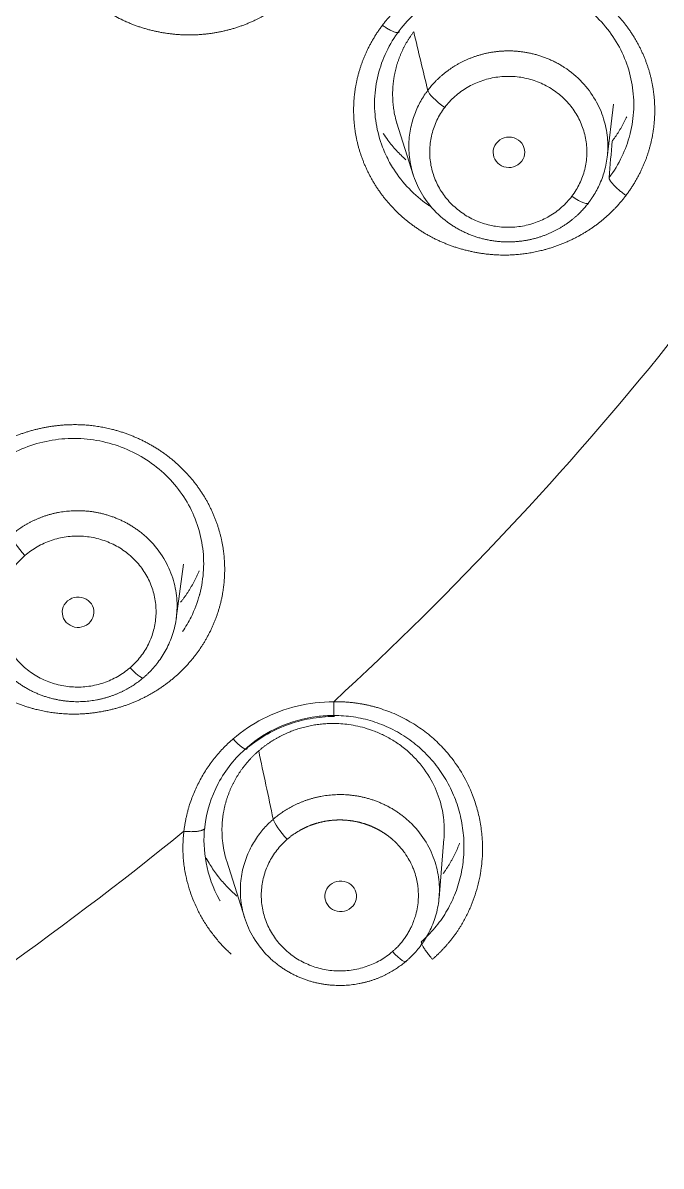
# Model space of a CAD drawing. Extents: x 19821 to 22981, y -91 to 2224.
# Drawn here: x 20773.55 to 20782.66, y 1173.22 to 1189.54 of the extents above; entities that cross this region are included whole.
import ezdxf

# ---------------------------------------------------------------- set-up
doc = ezdxf.new("R2010")
doc.units = 0
doc.header["$LTSCALE"] = 10
doc.header["$MEASUREMENT"] = 0
doc.layers.add('1', color=7, linetype='CONTINUOUS')

msp = doc.modelspace()

# ---------------------------------------------------------------- linework, layer by layer
at = {"layer": '1', "color": 7, "linetype": 'Continuous', "lineweight": 18}
for p, q in [((20781.888, 1187.615), (20781.978, 1188.379)), ((20778.886, 1188.106), (20779.12, 1187.371)), ((20775.739, 1181.035), (20775.842, 1181.81)), ((20779.489, 1177.044), (20779.559, 1177.891)), ((20776.46, 1177.573), (20776.716, 1176.76))]:
    msp.add_line(p, q, dxfattribs=at)
for centre, major_axis, ratio, start_param, end_param in [((20744.931, 1212.247), (-60.5, 0), 0.961262, 2.420581, 4.712389), ((20744.931, 1212.384), (60, 0), 0.961262, 4.72417, 7.853982), ((20744.931, 1212.384), (-59.925, 0), 0.961262, 1.570796, 4.712389), ((20779.57, 1188.413), (0.239, -0.181), 0.222933, 3.406232, 4.879129), ((20781.384, 1187.146), (-0.239, 0.181), 0.222883, 1.738257, 3.28092), ((20773.581, 1182.019), (0.196, -0.227), 0.184352, 3.449187, 4.922084), ((20775.081, 1180.417), (-0.196, 0.227), 0.184302, 1.781213, 3.323875), ((20777.323, 1177.968), (0.196, -0.227), 0.184205, 3.46475, 4.922014), ((20778.824, 1176.366), (-0.196, 0.227), 0.184156, 1.781537, 3.34342)]:
    msp.add_ellipse(centre, major_axis=major_axis, ratio=ratio, start_param=start_param, end_param=end_param, dxfattribs=at)
at = {"layer": '1', "color": 7, "linetype": 'Continuous', "lineweight": 13}
for centre, major_axis, start_param, end_param in [((20744.931, 1212.247), (-59.425, 0), 1.570796, 4.70194), ((20744.931, 1212.247), (-57.948, 0), 1.579187, 4.712389), ((20744.931, 1212.291), (57.403, 0), 4.721079, 7.853982), ((20744.931, 1213.073), (-47.825, 0), 2.333898, 2.48321), ((20744.931, 1213.073), (-47.825, 0), 2.124459, 2.27377)]:
    msp.add_ellipse(centre, major_axis=major_axis, ratio=0.961262, start_param=start_param, end_param=end_param, dxfattribs=at)
for points, degree, knots in [([(20777.659, 1190.216), (20777.408, 1189.884), (20776.867, 1189.566), (20776.47, 1189.423), (20776.053, 1189.359), (20775.63, 1189.375), (20775.424, 1189.422), (20775.008, 1189.517), (20774.311, 1190.005), (20774.088, 1190.358), (20773.978, 1190.532), (20773.833, 1190.913), (20773.769, 1191.313), (20773.778, 1191.518), (20773.788, 1191.72), (20773.935, 1192.311), (20774.186, 1192.642)], 2, [0, 0, 0, 0.125, 0.1875, 0.25, 0.3125, 0.375, 0.375, 0.5, 0.625, 0.625, 0.6875, 0.75, 0.8125, 0.8125, 0.875, 1, 1, 1]), ([(20778.68, 1189.503), (20778.936, 1189.838), (20779.289, 1190.046), (20779.47, 1190.152), (20779.871, 1190.296), (20780.497, 1190.394), (20780.919, 1190.296), (20781.344, 1190.198), (20781.69, 1189.953), (20782.034, 1189.711), (20782.257, 1189.357), (20782.477, 1189.007), (20782.542, 1188.603), (20782.574, 1188.404), (20782.556, 1187.998), (20782.506, 1187.801), (20782.41, 1187.417), (20782.157, 1187.075)], 2, [0, 0, 0, 0.125, 0.125, 0.1875, 0.25, 0.375, 0.375, 0.5, 0.5, 0.625, 0.625, 0.75, 0.75, 0.8125, 0.875, 0.875, 1, 1, 1]), ([(20782.157, 1187.075), (20781.901, 1186.74), (20781.548, 1186.532), (20781.367, 1186.426), (20780.966, 1186.282), (20780.339, 1186.184), (20779.917, 1186.282), (20779.493, 1186.38), (20779.147, 1186.625), (20778.803, 1186.868), (20778.58, 1187.221), (20778.36, 1187.571), (20778.295, 1187.976), (20778.263, 1188.175), (20778.281, 1188.581), (20778.331, 1188.777), (20778.427, 1189.161), (20778.68, 1189.503)], 2, [0, 0, 0, 0.125, 0.125, 0.1875, 0.25, 0.375, 0.375, 0.5, 0.5, 0.625, 0.625, 0.75, 0.75, 0.8125, 0.875, 0.875, 1, 1, 1]), ([(20779.57, 1188.331), (20779.613, 1188.388), (20779.662, 1188.44), (20779.77, 1188.536), (20779.829, 1188.579), (20779.954, 1188.653), (20780.02, 1188.683), (20780.158, 1188.732), (20780.229, 1188.75), (20780.374, 1188.772), (20780.447, 1188.776), (20780.594, 1188.771), (20780.667, 1188.761), (20780.81, 1188.728), (20780.879, 1188.705), (20781.013, 1188.646), (20781.076, 1188.61), (20781.195, 1188.527), (20781.25, 1188.48), (20781.35, 1188.376), (20781.394, 1188.32), (20781.471, 1188.2), (20781.503, 1188.136), (20781.554, 1188.004), (20781.572, 1187.935), (20781.595, 1187.796), (20781.6, 1187.725), (20781.594, 1187.584), (20781.584, 1187.514), (20781.55, 1187.377), (20781.526, 1187.31), (20781.464, 1187.182), (20781.427, 1187.121), (20781.384, 1187.064)], 3, [0, 0, 0, 0, 0.0625, 0.0625, 0.125, 0.125, 0.1875, 0.1875, 0.25, 0.25, 0.3125, 0.3125, 0.375, 0.375, 0.4375, 0.4375, 0.5, 0.5, 0.5625, 0.5625, 0.625, 0.625, 0.6875, 0.6875, 0.75, 0.75, 0.8125, 0.8125, 0.875, 0.875, 0.9375, 0.9375, 1, 1, 1, 1]), ([(20781.384, 1187.064), (20781.341, 1187.007), (20781.292, 1186.954), (20781.184, 1186.858), (20781.125, 1186.815), (20781, 1186.742), (20780.934, 1186.711), (20780.796, 1186.662), (20780.725, 1186.644), (20780.58, 1186.622), (20780.506, 1186.618), (20780.36, 1186.623), (20780.287, 1186.633), (20780.144, 1186.666), (20780.074, 1186.689), (20779.941, 1186.748), (20779.878, 1186.784), (20779.759, 1186.867), (20779.704, 1186.914), (20779.604, 1187.018), (20779.56, 1187.074), (20779.483, 1187.194), (20779.451, 1187.258), (20779.4, 1187.39), (20779.381, 1187.459), (20779.358, 1187.598), (20779.354, 1187.669), (20779.36, 1187.81), (20779.37, 1187.88), (20779.404, 1188.017), (20779.428, 1188.084), (20779.489, 1188.212), (20779.527, 1188.273), (20779.57, 1188.331)], 3, [0, 0, 0, 0, 0.0625, 0.0625, 0.125, 0.125, 0.1875, 0.1875, 0.25, 0.25, 0.3125, 0.3125, 0.375, 0.375, 0.4375, 0.4375, 0.5, 0.5, 0.5625, 0.5625, 0.625, 0.625, 0.6875, 0.6875, 0.75, 0.75, 0.8125, 0.8125, 0.875, 0.875, 0.9375, 0.9375, 1, 1, 1, 1]), ([(20782.212, 1187.941), (20782.184, 1187.834), (20782.146, 1187.73), (20782.047, 1187.524), (20781.986, 1187.423), (20781.915, 1187.329)], 3, [0, 0, 0, 0, 0.485927, 0.485927, 1, 1, 1, 1]), ([(20779.37, 1186.913), (20779.357, 1186.922), (20779.345, 1186.931), (20779.234, 1187.008), (20779.143, 1187.086), (20778.979, 1187.257), (20778.905, 1187.35), (20778.822, 1187.482), (20778.802, 1187.514), (20778.784, 1187.547)], 3, [0, 0, 0, 0, 0.052653, 0.052653, 0.460816, 0.460816, 0.86898, 0.86898, 1, 1, 1, 1]), ([(20772.844, 1183.274), (20773.167, 1183.55), (20773.558, 1183.682), (20773.757, 1183.75), (20774.181, 1183.811), (20774.815, 1183.781), (20775.207, 1183.601), (20775.6, 1183.42), (20775.886, 1183.112), (20776.17, 1182.806), (20776.311, 1182.416), (20776.451, 1182.029), (20776.427, 1181.621), (20776.416, 1181.42), (20776.31, 1181.026), (20776.219, 1180.844), (20776.042, 1180.487), (20775.721, 1180.203)], 2, [0, 0, 0, 0.125, 0.125, 0.1875, 0.25, 0.375, 0.375, 0.5, 0.5, 0.625, 0.625, 0.75, 0.75, 0.8125, 0.875, 0.875, 1, 1, 1]), ([(20775.721, 1180.203), (20775.398, 1179.927), (20775.007, 1179.794), (20774.808, 1179.726), (20774.383, 1179.665), (20773.75, 1179.695), (20773.358, 1179.875), (20772.964, 1180.056), (20772.678, 1180.365), (20772.395, 1180.671), (20772.253, 1181.061), (20772.113, 1181.448), (20772.137, 1181.856), (20772.149, 1182.057), (20772.255, 1182.45), (20772.346, 1182.633), (20772.523, 1182.99), (20772.844, 1183.274)], 2, [0, 0, 0, 0.125, 0.125, 0.1875, 0.25, 0.375, 0.375, 0.5, 0.5, 0.625, 0.625, 0.75, 0.75, 0.8125, 0.875, 0.875, 1, 1, 1]), ([(20773.58, 1181.936), (20773.635, 1181.983), (20773.694, 1182.025), (20773.82, 1182.098), (20773.887, 1182.128), (20774.026, 1182.175), (20774.097, 1182.192), (20774.242, 1182.212), (20774.316, 1182.215), (20774.462, 1182.208), (20774.535, 1182.197), (20774.677, 1182.162), (20774.747, 1182.138), (20774.879, 1182.077), (20774.942, 1182.041), (20775.06, 1181.956), (20775.114, 1181.909), (20775.212, 1181.804), (20775.256, 1181.747), (20775.331, 1181.626), (20775.362, 1181.561), (20775.411, 1181.428), (20775.429, 1181.36), (20775.45, 1181.22), (20775.454, 1181.149), (20775.446, 1181.009), (20775.435, 1180.938), (20775.399, 1180.802), (20775.374, 1180.735), (20775.311, 1180.608), (20775.273, 1180.547), (20775.185, 1180.434), (20775.135, 1180.382), (20775.081, 1180.335)], 3, [0, 0, 0, 0, 0.0625, 0.0625, 0.125, 0.125, 0.1875, 0.1875, 0.25, 0.25, 0.3125, 0.3125, 0.375, 0.375, 0.4375, 0.4375, 0.5, 0.5, 0.5625, 0.5625, 0.625, 0.625, 0.6875, 0.6875, 0.75, 0.75, 0.8125, 0.8125, 0.875, 0.875, 0.9375, 0.9375, 1, 1, 1, 1]), ([(20775.081, 1180.335), (20775.026, 1180.287), (20774.967, 1180.245), (20774.841, 1180.173), (20774.774, 1180.143), (20774.636, 1180.096), (20774.564, 1180.079), (20774.419, 1180.059), (20774.345, 1180.056), (20774.199, 1180.063), (20774.126, 1180.074), (20773.984, 1180.109), (20773.914, 1180.133), (20773.782, 1180.194), (20773.719, 1180.23), (20773.601, 1180.315), (20773.547, 1180.362), (20773.449, 1180.467), (20773.405, 1180.524), (20773.33, 1180.645), (20773.299, 1180.709), (20773.25, 1180.842), (20773.232, 1180.911), (20773.211, 1181.051), (20773.208, 1181.122), (20773.215, 1181.262), (20773.226, 1181.332), (20773.262, 1181.469), (20773.287, 1181.536), (20773.351, 1181.663), (20773.389, 1181.724), (20773.476, 1181.837), (20773.526, 1181.889), (20773.58, 1181.936)], 3, [0, 0, 0, 0, 0.0625, 0.0625, 0.125, 0.125, 0.1875, 0.1875, 0.25, 0.25, 0.3125, 0.3125, 0.375, 0.375, 0.4375, 0.4375, 0.5, 0.5, 0.5625, 0.5625, 0.625, 0.625, 0.6875, 0.6875, 0.75, 0.75, 0.8125, 0.8125, 0.875, 0.875, 0.9375, 0.9375, 1, 1, 1, 1]), ([(20776.071, 1181.372), (20776.041, 1181.264), (20776.001, 1181.159), (20775.916, 1180.986), (20775.875, 1180.916), (20775.829, 1180.849)], 3, [0, 0, 0, 0, 0.582801, 0.582801, 1, 1, 1, 1]), ([(20777.986, 1179.849), (20777.986, 1179.84), (20777.986, 1179.805), (20777.986, 1179.75), (20777.986, 1179.705), (20777.987, 1179.678), (20777.987, 1179.663), (20777.987, 1179.65), (20777.987, 1179.636), (20777.987, 1179.629), (20777.987, 1179.638), (20777.987, 1179.65), (20777.987, 1179.653)], 3, [0, 0, 0, 0, 0.050555, 0.200047, 0.34954, 0.424286, 0.499032, 0.573778, 0.648524, 0.798017, 0.947509, 1, 1, 1, 1]), ([(20776.749, 1179.197), (20776.751, 1179.199), (20776.887, 1179.316), (20777.202, 1179.515), (20777.638, 1179.637), (20777.907, 1179.653), (20777.987, 1179.653)], 3, [0, 0, 0, 0, 0.006506, 0.404656, 0.82411, 1, 1, 1, 1]), ([(20776.55, 1179.318), (20776.562, 1179.304), (20776.575, 1179.291), (20776.602, 1179.265), (20776.615, 1179.252), (20776.641, 1179.229), (20776.654, 1179.218), (20776.678, 1179.199), (20776.689, 1179.192), (20776.709, 1179.179), (20776.718, 1179.175), (20776.732, 1179.171), (20776.738, 1179.17), (20776.746, 1179.173), (20776.749, 1179.176), (20776.751, 1179.184), (20776.751, 1179.19), (20776.749, 1179.197)], 3, [0, 0, 0, 0, 0.125, 0.125, 0.25, 0.25, 0.375, 0.375, 0.5, 0.5, 0.625, 0.625, 0.75, 0.75, 0.875, 0.875, 1, 1, 1, 1]), ([(20777.323, 1177.886), (20777.327, 1177.889), (20777.336, 1177.897), (20777.348, 1177.907), (20777.361, 1177.918), (20777.374, 1177.928), (20777.388, 1177.938), (20777.401, 1177.947), (20777.414, 1177.957), (20777.428, 1177.966), (20777.441, 1177.975), (20777.455, 1177.984), (20777.468, 1177.992), (20777.482, 1178), (20777.496, 1178.008), (20777.51, 1178.016), (20777.523, 1178.024), (20777.537, 1178.031), (20777.551, 1178.038), (20777.565, 1178.045), (20777.579, 1178.052), (20777.593, 1178.059), (20777.607, 1178.065), (20777.621, 1178.071), (20777.635, 1178.077), (20777.649, 1178.082), (20777.664, 1178.088), (20777.678, 1178.093), (20777.692, 1178.098), (20777.706, 1178.103), (20777.72, 1178.107), (20777.734, 1178.112), (20777.748, 1178.116), (20777.762, 1178.12), (20777.776, 1178.124), (20777.79, 1178.127), (20777.804, 1178.131), (20777.818, 1178.134), (20777.832, 1178.137), (20777.846, 1178.14), (20777.86, 1178.142), (20777.874, 1178.145), (20777.887, 1178.147), (20777.901, 1178.149), (20777.915, 1178.151), (20777.928, 1178.153), (20777.942, 1178.155), (20777.955, 1178.156), (20777.969, 1178.157), (20777.982, 1178.158), (20777.995, 1178.159), (20778.009, 1178.16), (20778.022, 1178.161), (20778.035, 1178.161), (20778.048, 1178.162), (20778.061, 1178.162), (20778.074, 1178.162), (20778.087, 1178.162), (20778.099, 1178.162), (20778.112, 1178.161), (20778.125, 1178.161), (20778.137, 1178.16), (20778.15, 1178.159), (20778.162, 1178.158), (20778.174, 1178.157), (20778.186, 1178.156), (20778.198, 1178.155), (20778.21, 1178.154), (20778.222, 1178.152), (20778.234, 1178.151), (20778.246, 1178.149), (20778.257, 1178.147), (20778.269, 1178.145), (20778.28, 1178.143), (20778.291, 1178.141), (20778.303, 1178.139), (20778.314, 1178.137), (20778.325, 1178.134), (20778.336, 1178.132), (20778.347, 1178.129), (20778.357, 1178.127), (20778.368, 1178.124), (20778.378, 1178.121), (20778.389, 1178.118), (20778.399, 1178.115), (20778.409, 1178.112), (20778.419, 1178.109), (20778.429, 1178.106), (20778.439, 1178.103), (20778.449, 1178.099), (20778.459, 1178.096), (20778.468, 1178.092), (20778.478, 1178.089), (20778.487, 1178.085), (20778.496, 1178.082), (20778.506, 1178.078), (20778.515, 1178.075), (20778.524, 1178.071), (20778.533, 1178.067), (20778.541, 1178.063), (20778.55, 1178.059), (20778.558, 1178.055), (20778.567, 1178.051), (20778.575, 1178.047), (20778.583, 1178.043), (20778.592, 1178.039), (20778.6, 1178.035), (20778.608, 1178.031), (20778.615, 1178.027), (20778.623, 1178.023), (20778.631, 1178.019), (20778.638, 1178.015), (20778.646, 1178.01), (20778.653, 1178.006), (20778.66, 1178.002), (20778.667, 1177.998), (20778.674, 1177.993), (20778.681, 1177.989), (20778.688, 1177.985), (20778.695, 1177.981), (20778.702, 1177.976), (20778.708, 1177.972), (20778.715, 1177.968), (20778.721, 1177.963), (20778.727, 1177.959), (20778.733, 1177.955), (20778.74, 1177.95), (20778.746, 1177.946), (20778.751, 1177.942), (20778.757, 1177.938), (20778.763, 1177.933), (20778.769, 1177.929), (20778.774, 1177.925), (20778.78, 1177.921), (20778.785, 1177.916), (20778.79, 1177.912), (20778.795, 1177.908), (20778.801, 1177.904), (20778.806, 1177.9), (20778.811, 1177.895), (20778.815, 1177.891), (20778.82, 1177.887), (20778.825, 1177.883), (20778.83, 1177.879), (20778.834, 1177.875), (20778.839, 1177.871), (20778.843, 1177.867), (20778.847, 1177.863), (20778.852, 1177.859), (20778.856, 1177.855), (20778.86, 1177.851), (20778.864, 1177.848), (20778.868, 1177.844), (20778.872, 1177.84), (20778.875, 1177.836), (20778.879, 1177.833), (20778.883, 1177.829), (20778.886, 1177.825), (20778.89, 1177.822), (20778.893, 1177.818), (20778.897, 1177.815), (20778.9, 1177.811), (20778.937, 1177.772), (20778.996, 1177.7), (20779.061, 1177.597), (20779.101, 1177.515), (20779.135, 1177.434), (20779.162, 1177.348), (20779.182, 1177.253), (20779.192, 1177.17), (20779.195, 1177.098), (20779.193, 1176.978), (20779.168, 1176.828), (20779.116, 1176.684), (20779.074, 1176.596), (20779.043, 1176.54), (20779.007, 1176.485), (20778.967, 1176.431), (20778.923, 1176.378), (20778.885, 1176.339), (20778.856, 1176.312), (20778.84, 1176.297), (20778.829, 1176.287), (20778.824, 1176.283)], 3, [0, 0, 0, 0, 0.004832, 0.009642, 0.014431, 0.019198, 0.023943, 0.028666, 0.033368, 0.038049, 0.042707, 0.047344, 0.05196, 0.056553, 0.061125, 0.065675, 0.070204, 0.074711, 0.079197, 0.08366, 0.088102, 0.092523, 0.096921, 0.101298, 0.105654, 0.109987, 0.1143, 0.11859, 0.122859, 0.127106, 0.131331, 0.135535, 0.139717, 0.143878, 0.148016, 0.152133, 0.156229, 0.160303, 0.164355, 0.168385, 0.172394, 0.176381, 0.180347, 0.184291, 0.188213, 0.192113, 0.195992, 0.199849, 0.203685, 0.207499, 0.211291, 0.215062, 0.21881, 0.222538, 0.226243, 0.229927, 0.233589, 0.23723, 0.240849, 0.244446, 0.248022, 0.251576, 0.255108, 0.258619, 0.262108, 0.265575, 0.269021, 0.272445, 0.275847, 0.279227, 0.282586, 0.285924, 0.289239, 0.292533, 0.295806, 0.299057, 0.302286, 0.305493, 0.308679, 0.311843, 0.314985, 0.318106, 0.321205, 0.324282, 0.327338, 0.330372, 0.333384, 0.336375, 0.339344, 0.342292, 0.345217, 0.348122, 0.351004, 0.353865, 0.356704, 0.359521, 0.362317, 0.365091, 0.367844, 0.370575, 0.373284, 0.375971, 0.378637, 0.381281, 0.383904, 0.386504, 0.389084, 0.391641, 0.394177, 0.396691, 0.399184, 0.401655, 0.404104, 0.406531, 0.408937, 0.411322, 0.413684, 0.416025, 0.418344, 0.420642, 0.422918, 0.425172, 0.427405, 0.429616, 0.431805, 0.433973, 0.436118, 0.438243, 0.440345, 0.442426, 0.444486, 0.446523, 0.448539, 0.450534, 0.452506, 0.454457, 0.456387, 0.458294, 0.460181, 0.462045, 0.463888, 0.465709, 0.467508, 0.469286, 0.471042, 0.472776, 0.474489, 0.47618, 0.47785, 0.479497, 0.481124, 0.482728, 0.484311, 0.485872, 0.487411, 0.488929, 0.490425, 0.4919, 0.493353, 0.494784, 0.496194, 0.497581, 0.498948, 0.543054, 0.578533, 0.605381, 0.623592, 0.655956, 0.684566, 0.709417, 0.730505, 0.747828, 0.815777, 0.864408, 0.88261, 0.901287, 0.920436, 0.940057, 0.960147, 0.980706, 0.987795, 0.994227, 1, 1, 1, 1]), ([(20776.521, 1176.248), (20776.506, 1176.263), (20776.452, 1176.313), (20776.364, 1176.403), (20776.265, 1176.523), (20776.174, 1176.649), (20776.093, 1176.783), (20776.022, 1176.923), (20775.961, 1177.068), (20775.911, 1177.216), (20775.882, 1177.332), (20775.867, 1177.412), (20775.859, 1177.456), (20775.852, 1177.501), (20775.847, 1177.546), (20775.842, 1177.591), (20775.839, 1177.636), (20775.836, 1177.681), (20775.835, 1177.727), (20775.835, 1177.772), (20775.835, 1177.817), (20775.837, 1177.863), (20775.84, 1177.909), (20775.844, 1177.954), (20775.848, 1177.985), (20775.849, 1178)], 3, [0, 0, 0, 0, 0.031944, 0.111208, 0.189861, 0.268365, 0.347174, 0.428647, 0.509188, 0.589257, 0.669317, 0.692825, 0.716301, 0.739756, 0.763203, 0.786654, 0.810124, 0.833623, 0.857165, 0.880762, 0.904426, 0.92817, 0.952006, 0.975945, 1, 1, 1, 1]), ([(20778.824, 1176.283), (20778.77, 1176.236), (20778.71, 1176.194), (20778.584, 1176.122), (20778.517, 1176.092), (20778.379, 1176.045), (20778.307, 1176.028), (20778.162, 1176.008), (20778.088, 1176.005), (20777.942, 1176.012), (20777.869, 1176.023), (20777.727, 1176.058), (20777.658, 1176.082), (20777.525, 1176.143), (20777.462, 1176.179), (20777.344, 1176.264), (20777.29, 1176.311), (20777.192, 1176.416), (20777.148, 1176.473), (20777.073, 1176.594), (20777.042, 1176.659), (20776.993, 1176.792), (20776.975, 1176.86), (20776.954, 1177), (20776.95, 1177.071), (20776.958, 1177.212), (20776.969, 1177.282), (20777.005, 1177.418), (20777.03, 1177.485), (20777.093, 1177.612), (20777.131, 1177.673), (20777.219, 1177.786), (20777.268, 1177.839), (20777.323, 1177.886)], 3, [0, 0, 0, 0, 0.0625, 0.0625, 0.125, 0.125, 0.1875, 0.1875, 0.25, 0.25, 0.3125, 0.3125, 0.375, 0.375, 0.4375, 0.4375, 0.5, 0.5, 0.5625, 0.5625, 0.625, 0.625, 0.6875, 0.6875, 0.75, 0.75, 0.8125, 0.8125, 0.875, 0.875, 0.9375, 0.9375, 1, 1, 1, 1]), ([(20779.838, 1177.628), (20779.831, 1177.536), (20779.816, 1177.444), (20779.774, 1177.265), (20779.746, 1177.176), (20779.676, 1177.005), (20779.635, 1176.923), (20779.541, 1176.765), (20779.487, 1176.69), (20779.369, 1176.55), (20779.305, 1176.484), (20779.236, 1176.424)], 3, [0, 0, 0, 0, 0.19956, 0.19956, 0.39967, 0.39967, 0.59978, 0.59978, 0.79989, 0.79989, 1, 1, 1, 1]), ([(20780.087, 1177.444), (20780.085, 1177.431), (20780.075, 1177.365), (20780.05, 1177.246), (20780.005, 1177.091), (20779.95, 1176.941), (20779.883, 1176.795), (20779.824, 1176.689), (20779.78, 1176.618), (20779.755, 1176.58), (20779.73, 1176.543), (20779.703, 1176.506), (20779.676, 1176.47), (20779.648, 1176.435), (20779.619, 1176.4), (20779.59, 1176.366), (20779.559, 1176.332), (20779.528, 1176.299), (20779.496, 1176.267), (20779.463, 1176.235), (20779.429, 1176.204), (20779.406, 1176.183), (20779.394, 1176.173)], 3, [0, 0, 0, 0, 0.026514, 0.136004, 0.245069, 0.353294, 0.461223, 0.569403, 0.600049, 0.630657, 0.661243, 0.691819, 0.722398, 0.752995, 0.783623, 0.814295, 0.845025, 0.875826, 0.906711, 0.937693, 0.968785, 1, 1, 1, 1]), ([(20779.394, 1176.173), (20779.391, 1176.178), (20779.37, 1176.202), (20779.343, 1176.235), (20779.317, 1176.27), (20779.301, 1176.293), (20779.285, 1176.316), (20779.266, 1176.347), (20779.246, 1176.383), (20779.237, 1176.41), (20779.236, 1176.422), (20779.236, 1176.424)], 3, [0, 0, 0, 0, 0.039631, 0.219096, 0.308828, 0.398561, 0.488293, 0.578026, 0.75749, 0.936955, 1, 1, 1, 1])]:
    msp.add_open_spline(points, degree=degree, knots=knots, dxfattribs=at)
at = {"layer": '1', "color": 7, "linetype": 'Continuous', "lineweight": 18}
for points, knots in [([(20778.921, 1189.425), (20778.993, 1189.52), (20779.073, 1189.607), (20779.251, 1189.765), (20779.348, 1189.835), (20779.555, 1189.956), (20779.664, 1190.007), (20779.891, 1190.088), (20780.009, 1190.117), (20780.248, 1190.153), (20780.369, 1190.16), (20780.611, 1190.15), (20780.732, 1190.134), (20780.967, 1190.079), (20781.082, 1190.04), (20781.302, 1189.942), (20781.407, 1189.883), (20781.603, 1189.746), (20781.693, 1189.668), (20781.858, 1189.497), (20781.931, 1189.404), (20782.058, 1189.205), (20782.111, 1189.1), (20782.195, 1188.881), (20782.225, 1188.768), (20782.263, 1188.538), (20782.271, 1188.421), (20782.261, 1188.188), (20782.245, 1188.072), (20782.215, 1187.953), (20782.213, 1187.947), (20782.212, 1187.941)], [0, 0, 0, 0, 0.07115, 0.07115, 0.142301, 0.142301, 0.213451, 0.213451, 0.284601, 0.284601, 0.355752, 0.355752, 0.426902, 0.426902, 0.498052, 0.498052, 0.569203, 0.569203, 0.640353, 0.640353, 0.711503, 0.711503, 0.782654, 0.782654, 0.853804, 0.853804, 0.924954, 0.924954, 0.996105, 0.996105, 1, 1, 1, 1]), ([(20778.784, 1187.547), (20778.746, 1187.617), (20778.712, 1187.689), (20778.641, 1187.873), (20778.611, 1187.986), (20778.573, 1188.216), (20778.565, 1188.333), (20778.575, 1188.566), (20778.591, 1188.682), (20778.648, 1188.908), (20778.687, 1189.019), (20778.789, 1189.23), (20778.85, 1189.331), (20778.921, 1189.425)], [0, 0, 0, 0, 0.119563, 0.119563, 0.295651, 0.295651, 0.471738, 0.471738, 0.647825, 0.647825, 0.823913, 0.823913, 1, 1, 1, 1]), ([(20778.896, 1188.076), (20778.874, 1188.144), (20778.856, 1188.219), (20778.843, 1188.303), (20778.84, 1188.324), (20778.837, 1188.345), (20778.835, 1188.366), (20778.833, 1188.387), (20778.831, 1188.408), (20778.83, 1188.429), (20778.828, 1188.45), (20778.828, 1188.471), (20778.827, 1188.492), (20778.827, 1188.513), (20778.827, 1188.534), (20778.827, 1188.555), (20778.828, 1188.576), (20778.829, 1188.597), (20778.83, 1188.617), (20778.832, 1188.638), (20778.833, 1188.659), (20778.836, 1188.68), (20778.838, 1188.7), (20778.841, 1188.721), (20778.844, 1188.741), (20778.847, 1188.762), (20778.851, 1188.782), (20778.854, 1188.802), (20778.859, 1188.823), (20778.863, 1188.843), (20778.868, 1188.863), (20778.873, 1188.883), (20778.878, 1188.903), (20778.883, 1188.923), (20778.889, 1188.942), (20778.895, 1188.962), (20778.902, 1188.981), (20778.908, 1189.001), (20778.915, 1189.02), (20778.922, 1189.039), (20778.93, 1189.058), (20778.937, 1189.077), (20778.945, 1189.096), (20778.953, 1189.115), (20778.962, 1189.133), (20778.97, 1189.152), (20778.979, 1189.17), (20778.988, 1189.188), (20778.998, 1189.206), (20779.007, 1189.224), (20779.017, 1189.242), (20779.027, 1189.26), (20779.038, 1189.277), (20779.048, 1189.294), (20779.059, 1189.311), (20779.07, 1189.328), (20779.081, 1189.345), (20779.092, 1189.362), (20779.104, 1189.378), (20779.116, 1189.395), (20779.124, 1189.406), (20779.128, 1189.411)], [0, 0, 0, 0, 0.150617, 0.165737, 0.18084, 0.195927, 0.210997, 0.226051, 0.241087, 0.256108, 0.271111, 0.286098, 0.301069, 0.316022, 0.330959, 0.34588, 0.360784, 0.375671, 0.390541, 0.405395, 0.420232, 0.435052, 0.449856, 0.464643, 0.479413, 0.494167, 0.508903, 0.523624, 0.538327, 0.553014, 0.567684, 0.582337, 0.596974, 0.611594, 0.626197, 0.640783, 0.655353, 0.669906, 0.684442, 0.698962, 0.713465, 0.727951, 0.74242, 0.756873, 0.771308, 0.785727, 0.80013, 0.814515, 0.828884, 0.843236, 0.857571, 0.871889, 0.886191, 0.900476, 0.914744, 0.928995, 0.94323, 0.957448, 0.971649, 0.985833, 1, 1, 1, 1]), ([(20781.626, 1186.975), (20781.63, 1186.979), (20781.637, 1186.988), (20781.647, 1187.002), (20781.657, 1187.016), (20781.666, 1187.03), (20781.71, 1187.095), (20781.78, 1187.221), (20781.856, 1187.425), (20781.899, 1187.656), (20781.899, 1187.91), (20781.845, 1188.178), (20781.726, 1188.447), (20781.538, 1188.701), (20781.355, 1188.854), (20781.226, 1188.934), (20781.176, 1188.963), (20781.124, 1188.989), (20781.072, 1189.013), (20781.019, 1189.035), (20780.966, 1189.055), (20780.913, 1189.073), (20780.86, 1189.088), (20780.806, 1189.101), (20780.753, 1189.112), (20780.699, 1189.121), (20780.646, 1189.128), (20780.593, 1189.133), (20780.541, 1189.137), (20780.489, 1189.138), (20780.437, 1189.137), (20780.386, 1189.135), (20780.336, 1189.131), (20780.286, 1189.125), (20780.237, 1189.118), (20780.189, 1189.109), (20780.142, 1189.099), (20780.096, 1189.087), (20780.051, 1189.074), (20780.006, 1189.06), (20779.963, 1189.044), (20779.921, 1189.028), (20779.879, 1189.01), (20779.839, 1188.991), (20779.8, 1188.972), (20779.762, 1188.951), (20779.725, 1188.93), (20779.69, 1188.908), (20779.655, 1188.885), (20779.622, 1188.861), (20779.59, 1188.837), (20779.558, 1188.812), (20779.528, 1188.787), (20779.5, 1188.762), (20779.472, 1188.736), (20779.445, 1188.709), (20779.42, 1188.683), (20779.395, 1188.656), (20779.372, 1188.629), (20779.35, 1188.601), (20779.335, 1188.583), (20779.328, 1188.574)], [0, 0, 0, 0, 0.003927, 0.007866, 0.011819, 0.015784, 0.019761, 0.065642, 0.11591, 0.170563, 0.229597, 0.293009, 0.360795, 0.432949, 0.509466, 0.522824, 0.536063, 0.549181, 0.56218, 0.575059, 0.587818, 0.600458, 0.612977, 0.625377, 0.637656, 0.649816, 0.661857, 0.673777, 0.685578, 0.697259, 0.70882, 0.720261, 0.731582, 0.742784, 0.753866, 0.764829, 0.775671, 0.786394, 0.796998, 0.807481, 0.817845, 0.828089, 0.838214, 0.848218, 0.858104, 0.867869, 0.877515, 0.887041, 0.896448, 0.905735, 0.914902, 0.92395, 0.932879, 0.941687, 0.950376, 0.958946, 0.967396, 0.975726, 0.983937, 0.992028, 1, 1, 1, 1]), ([(20779.328, 1188.574), (20779.325, 1188.569), (20779.318, 1188.56), (20779.308, 1188.546), (20779.298, 1188.532), (20779.288, 1188.518), (20779.246, 1188.455), (20779.176, 1188.33), (20779.101, 1188.13), (20779.056, 1187.9), (20779.055, 1187.647), (20779.107, 1187.378), (20779.225, 1187.107), (20779.414, 1186.85), (20779.599, 1186.695), (20779.729, 1186.614), (20779.78, 1186.585), (20779.831, 1186.559), (20779.883, 1186.535), (20779.936, 1186.513), (20779.989, 1186.493), (20780.043, 1186.475), (20780.096, 1186.46), (20780.15, 1186.447), (20780.204, 1186.436), (20780.257, 1186.427), (20780.31, 1186.42), (20780.363, 1186.415), (20780.416, 1186.412), (20780.468, 1186.411), (20780.519, 1186.411), (20780.57, 1186.414), (20780.621, 1186.418), (20780.67, 1186.424), (20780.719, 1186.431), (20780.767, 1186.44), (20780.814, 1186.45), (20780.861, 1186.462), (20780.906, 1186.475), (20780.95, 1186.489), (20780.994, 1186.505), (20781.036, 1186.521), (20781.077, 1186.539), (20781.117, 1186.558), (20781.156, 1186.578), (20781.194, 1186.598), (20781.231, 1186.619), (20781.266, 1186.642), (20781.301, 1186.664), (20781.334, 1186.688), (20781.366, 1186.712), (20781.397, 1186.737), (20781.427, 1186.762), (20781.456, 1186.787), (20781.484, 1186.813), (20781.51, 1186.84), (20781.535, 1186.866), (20781.56, 1186.893), (20781.583, 1186.92), (20781.605, 1186.947), (20781.619, 1186.965), (20781.626, 1186.975)], [0, 0, 0, 0, 0.004015, 0.007996, 0.011942, 0.015855, 0.019734, 0.064711, 0.114332, 0.168596, 0.227502, 0.291048, 0.359233, 0.432055, 0.509512, 0.522903, 0.536174, 0.549323, 0.562352, 0.575259, 0.588045, 0.600709, 0.613253, 0.625675, 0.637976, 0.650155, 0.662214, 0.674151, 0.685967, 0.697661, 0.709235, 0.720687, 0.732017, 0.743227, 0.754315, 0.765281, 0.776127, 0.786851, 0.797453, 0.807934, 0.818294, 0.828533, 0.83865, 0.848646, 0.85852, 0.868273, 0.877905, 0.887415, 0.896804, 0.906071, 0.915217, 0.924242, 0.933145, 0.941927, 0.950587, 0.959126, 0.967544, 0.97584, 0.984015, 0.992068, 1, 1, 1, 1]), ([(20781.96, 1187.851), (20781.968, 1187.862), (20781.984, 1187.884), (20782.008, 1187.918), (20782.032, 1187.952), (20782.054, 1187.987), (20782.076, 1188.023), (20782.097, 1188.059), (20782.117, 1188.096), (20782.136, 1188.133), (20782.153, 1188.167), (20782.163, 1188.188), (20782.167, 1188.197)], [0, 0, 0, 0, 0.102264, 0.204775, 0.307533, 0.410537, 0.513789, 0.617289, 0.721036, 0.825031, 0.929275, 1, 1, 1, 1]), ([(20778.693, 1187.957), (20778.714, 1187.925), (20778.773, 1187.841), (20778.878, 1187.714), (20778.968, 1187.625), (20779.014, 1187.584)], [0, 0, 0, 0, 0.233227, 0.623501, 1, 1, 1, 1]), ([(20773.044, 1183.151), (20773.134, 1183.229), (20773.232, 1183.298), (20773.44, 1183.417), (20773.55, 1183.466), (20773.778, 1183.544), (20773.896, 1183.572), (20774.136, 1183.605), (20774.258, 1183.61), (20774.499, 1183.597), (20774.62, 1183.58), (20774.854, 1183.522), (20774.969, 1183.482), (20775.187, 1183.381), (20775.291, 1183.321), (20775.485, 1183.181), (20775.575, 1183.102), (20775.737, 1182.929), (20775.809, 1182.834), (20775.933, 1182.634), (20775.984, 1182.528), (20776.065, 1182.308), (20776.094, 1182.195), (20776.129, 1181.964), (20776.135, 1181.847), (20776.122, 1181.615), (20776.104, 1181.499), (20776.073, 1181.381), (20776.072, 1181.377), (20776.071, 1181.372)], [0, 0, 0, 0, 0.076681, 0.076681, 0.153362, 0.153362, 0.230044, 0.230044, 0.306725, 0.306725, 0.383406, 0.383406, 0.460087, 0.460087, 0.536769, 0.536769, 0.61345, 0.61345, 0.690131, 0.690131, 0.766812, 0.766812, 0.843494, 0.843494, 0.920175, 0.920175, 0.996856, 0.996856, 1, 1, 1, 1]), ([(20775.281, 1180.201), (20775.286, 1180.205), (20775.294, 1180.212), (20775.307, 1180.224), (20775.32, 1180.235), (20775.333, 1180.247), (20775.389, 1180.302), (20775.485, 1180.411), (20775.603, 1180.595), (20775.696, 1180.813), (20775.751, 1181.061), (20775.756, 1181.334), (20775.698, 1181.621), (20775.569, 1181.907), (20775.423, 1182.093), (20775.315, 1182.197), (20775.271, 1182.235), (20775.227, 1182.272), (20775.181, 1182.306), (20775.134, 1182.338), (20775.087, 1182.368), (20775.038, 1182.396), (20774.989, 1182.421), (20774.94, 1182.445), (20774.89, 1182.466), (20774.84, 1182.486), (20774.789, 1182.503), (20774.739, 1182.519), (20774.688, 1182.532), (20774.637, 1182.544), (20774.587, 1182.554), (20774.537, 1182.562), (20774.486, 1182.568), (20774.437, 1182.572), (20774.387, 1182.575), (20774.339, 1182.576), (20774.29, 1182.575), (20774.242, 1182.573), (20774.195, 1182.569), (20774.149, 1182.564), (20774.103, 1182.558), (20774.058, 1182.55), (20774.014, 1182.541), (20773.971, 1182.531), (20773.928, 1182.519), (20773.887, 1182.507), (20773.846, 1182.493), (20773.806, 1182.479), (20773.768, 1182.463), (20773.73, 1182.447), (20773.693, 1182.43), (20773.657, 1182.412), (20773.623, 1182.393), (20773.589, 1182.374), (20773.556, 1182.354), (20773.524, 1182.333), (20773.494, 1182.312), (20773.464, 1182.291), (20773.435, 1182.269), (20773.407, 1182.247), (20773.39, 1182.232), (20773.381, 1182.224)], [0, 0, 0, 0, 0.003927, 0.007866, 0.011819, 0.015784, 0.019761, 0.065641, 0.115908, 0.170561, 0.229595, 0.293007, 0.360793, 0.432948, 0.509466, 0.522824, 0.536063, 0.549181, 0.56218, 0.575058, 0.587817, 0.600456, 0.612976, 0.625375, 0.637655, 0.649815, 0.661855, 0.673775, 0.685576, 0.697257, 0.708818, 0.720259, 0.73158, 0.742782, 0.753864, 0.764827, 0.775669, 0.786392, 0.796995, 0.807479, 0.817843, 0.828087, 0.838211, 0.848216, 0.858102, 0.867867, 0.877513, 0.887039, 0.896446, 0.905733, 0.914901, 0.923949, 0.932877, 0.941686, 0.950375, 0.958945, 0.967395, 0.975726, 0.983937, 0.992028, 1, 1, 1, 1]), ([(20773.381, 1182.224), (20773.376, 1182.22), (20773.368, 1182.213), (20773.355, 1182.201), (20773.342, 1182.189), (20773.329, 1182.178), (20773.274, 1182.124), (20773.179, 1182.017), (20773.062, 1181.835), (20772.969, 1181.62), (20772.912, 1181.372), (20772.906, 1181.099), (20772.962, 1180.81), (20773.091, 1180.521), (20773.238, 1180.332), (20773.348, 1180.228), (20773.391, 1180.189), (20773.436, 1180.153), (20773.482, 1180.119), (20773.529, 1180.087), (20773.576, 1180.057), (20773.625, 1180.029), (20773.674, 1180.003), (20773.723, 1179.98), (20773.773, 1179.958), (20773.824, 1179.939), (20773.874, 1179.921), (20773.925, 1179.906), (20773.976, 1179.892), (20774.027, 1179.881), (20774.077, 1179.871), (20774.128, 1179.863), (20774.178, 1179.857), (20774.227, 1179.853), (20774.277, 1179.85), (20774.326, 1179.849), (20774.374, 1179.85), (20774.422, 1179.852), (20774.469, 1179.856), (20774.515, 1179.861), (20774.561, 1179.868), (20774.606, 1179.875), (20774.65, 1179.885), (20774.693, 1179.895), (20774.736, 1179.906), (20774.777, 1179.919), (20774.818, 1179.932), (20774.857, 1179.947), (20774.896, 1179.963), (20774.934, 1179.979), (20774.97, 1179.996), (20775.006, 1180.014), (20775.041, 1180.033), (20775.074, 1180.052), (20775.107, 1180.072), (20775.138, 1180.092), (20775.169, 1180.113), (20775.199, 1180.134), (20775.227, 1180.156), (20775.255, 1180.178), (20775.273, 1180.193), (20775.281, 1180.201)], [0, 0, 0, 0, 0.004015, 0.007996, 0.011942, 0.015855, 0.019734, 0.064711, 0.114332, 0.168596, 0.227502, 0.291048, 0.359234, 0.432056, 0.509512, 0.522903, 0.536174, 0.549323, 0.562352, 0.575259, 0.588045, 0.600709, 0.613253, 0.625675, 0.637976, 0.650156, 0.662214, 0.674151, 0.685967, 0.697662, 0.709235, 0.720687, 0.732018, 0.743227, 0.754315, 0.765282, 0.776127, 0.786851, 0.797454, 0.807935, 0.818295, 0.828533, 0.83865, 0.848646, 0.85852, 0.868273, 0.877905, 0.887415, 0.896804, 0.906071, 0.915217, 0.924242, 0.933145, 0.941927, 0.950587, 0.959126, 0.967544, 0.97584, 0.984015, 0.992068, 1, 1, 1, 1]), ([(20775.802, 1181.27), (20775.807, 1181.276), (20775.821, 1181.294), (20775.843, 1181.323), (20775.868, 1181.357), (20775.892, 1181.392), (20775.916, 1181.428), (20775.938, 1181.464), (20775.96, 1181.501), (20775.981, 1181.538), (20776.001, 1181.576), (20776.021, 1181.614), (20776.039, 1181.653), (20776.054, 1181.687), (20776.063, 1181.707), (20776.066, 1181.715)], [0, 0, 0, 0, 0.048288, 0.129564, 0.211033, 0.292695, 0.374551, 0.456602, 0.538846, 0.621284, 0.703917, 0.786745, 0.869767, 0.952985, 1, 1, 1, 1]), ([(20776.55, 1179.318), (20776.681, 1179.432), (20776.965, 1179.623), (20777.461, 1179.807), (20777.807, 1179.849), (20777.986, 1179.849)], [0, 0, 0, 0, 0.333339, 0.666678, 1, 1, 1, 1]), ([(20777.986, 1179.849), (20777.994, 1179.85), (20778.011, 1179.85), (20778.036, 1179.849), (20778.06, 1179.849), (20778.085, 1179.848), (20778.109, 1179.847), (20778.134, 1179.846), (20778.158, 1179.845), (20778.182, 1179.843), (20778.207, 1179.841), (20778.231, 1179.839), (20778.255, 1179.836), (20778.279, 1179.833), (20778.303, 1179.83), (20778.327, 1179.827), (20778.351, 1179.823), (20778.375, 1179.819), (20778.398, 1179.815), (20778.422, 1179.81), (20778.446, 1179.806), (20778.469, 1179.801), (20778.492, 1179.795), (20778.516, 1179.79), (20778.539, 1179.784), (20778.562, 1179.778), (20778.586, 1179.771), (20778.641, 1179.755), (20778.729, 1179.726), (20778.847, 1179.68), (20778.962, 1179.626), (20779.074, 1179.565), (20779.183, 1179.498), (20779.287, 1179.424), (20779.386, 1179.344), (20779.479, 1179.259), (20779.568, 1179.167), (20779.691, 1179.022), (20779.836, 1178.81), (20779.958, 1178.552), (20780.037, 1178.314), (20780.083, 1178.104), (20780.106, 1177.907), (20780.111, 1177.727), (20780.104, 1177.578), (20780.093, 1177.484), (20780.087, 1177.444)], [0, 0, 0, 0, 0.006783, 0.013547, 0.020293, 0.027023, 0.033736, 0.040435, 0.047119, 0.05379, 0.060448, 0.067095, 0.073731, 0.080358, 0.086976, 0.093586, 0.100189, 0.106787, 0.113379, 0.119967, 0.126553, 0.133136, 0.139718, 0.146299, 0.152882, 0.159466, 0.166053, 0.172643, 0.207278, 0.241908, 0.276658, 0.311652, 0.347017, 0.382009, 0.416878, 0.451758, 0.486784, 0.522092, 0.609382, 0.697961, 0.757402, 0.816654, 0.876303, 0.921355, 0.966136, 1, 1, 1, 1]), ([(20776.725, 1179.166), (20776.812, 1179.242), (20776.996, 1179.375), (20777.31, 1179.525), (20777.647, 1179.617), (20777.877, 1179.638), (20777.995, 1179.638)], [0, 0, 0, 0, 0.249651, 0.499493, 0.749627, 1, 1, 1, 1]), ([(20776.916, 1179.147), (20776.925, 1179.156), (20776.945, 1179.172), (20776.975, 1179.196), (20777.005, 1179.22), (20777.037, 1179.242), (20777.068, 1179.264), (20777.101, 1179.285), (20777.134, 1179.306), (20777.168, 1179.326), (20777.202, 1179.345), (20777.237, 1179.363), (20777.272, 1179.38), (20777.308, 1179.397), (20777.344, 1179.412), (20777.381, 1179.427), (20777.419, 1179.441), (20777.456, 1179.454), (20777.495, 1179.467), (20777.533, 1179.478), (20777.572, 1179.488), (20777.611, 1179.498), (20777.651, 1179.506), (20777.691, 1179.514), (20777.731, 1179.52), (20777.772, 1179.526), (20777.812, 1179.53), (20777.853, 1179.534), (20777.894, 1179.537), (20777.935, 1179.538), (20777.977, 1179.539), (20778.018, 1179.538), (20778.083, 1179.536), (20778.176, 1179.528), (20778.299, 1179.508), (20778.433, 1179.476), (20778.574, 1179.428), (20778.721, 1179.363), (20778.871, 1179.276), (20779.02, 1179.167), (20779.203, 1178.994), (20779.381, 1178.75), (20779.508, 1178.449), (20779.562, 1178.177), (20779.566, 1178.001), (20779.561, 1177.911), (20779.56, 1177.898), (20779.559, 1177.892)], [0, 0, 0, 0, 0.010288, 0.020599, 0.030932, 0.041289, 0.051668, 0.06207, 0.072494, 0.082942, 0.093412, 0.103905, 0.114421, 0.124959, 0.13552, 0.146104, 0.156711, 0.16734, 0.177993, 0.188667, 0.199365, 0.210085, 0.220828, 0.231594, 0.242382, 0.253193, 0.264026, 0.274883, 0.285761, 0.296663, 0.307587, 0.318534, 0.329503, 0.359326, 0.392419, 0.42878, 0.468407, 0.511296, 0.557442, 0.606842, 0.659491, 0.761266, 0.850097, 0.92599, 0.988953, 0.994819, 1, 1, 1, 1]), ([(20777.987, 1179.653), (20778.08, 1179.653), (20778.174, 1179.646), (20778.359, 1179.619), (20778.45, 1179.598), (20778.629, 1179.542), (20778.716, 1179.507), (20778.885, 1179.425), (20778.966, 1179.378), (20779.119, 1179.271), (20779.192, 1179.212), (20779.328, 1179.083), (20779.391, 1179.014), (20779.506, 1178.866), (20779.558, 1178.788), (20779.649, 1178.625), (20779.689, 1178.54), (20779.755, 1178.365), (20779.781, 1178.275), (20779.821, 1178.093), (20779.834, 1178), (20779.847, 1177.815), (20779.846, 1177.721), (20779.838, 1177.629), (20779.838, 1177.628), (20779.838, 1177.628)], [0, 0, 0, 0, 0.090886, 0.090886, 0.181773, 0.181773, 0.272659, 0.272659, 0.363545, 0.363545, 0.454432, 0.454432, 0.545318, 0.545318, 0.636204, 0.636204, 0.727091, 0.727091, 0.817977, 0.817977, 0.908864, 0.908864, 0.99975, 0.99975, 1, 1, 1, 1]), ([(20776.146, 1178.06), (20776.17, 1178.277), (20776.236, 1178.489), (20776.39, 1178.779), (20776.45, 1178.871), (20776.588, 1179.044), (20776.665, 1179.124), (20776.749, 1179.197)], [0, 0, 0, 0, 0.5, 0.5, 0.75, 0.75, 1, 1, 1, 1]), ([(20776.46, 1177.573), (20776.458, 1177.58), (20776.428, 1177.676), (20776.394, 1177.85), (20776.39, 1178.026), (20776.395, 1178.116), (20776.397, 1178.137), (20776.399, 1178.158), (20776.401, 1178.18), (20776.403, 1178.201), (20776.406, 1178.222), (20776.409, 1178.243), (20776.413, 1178.263), (20776.416, 1178.284), (20776.421, 1178.305), (20776.425, 1178.326), (20776.429, 1178.346), (20776.434, 1178.367), (20776.439, 1178.387), (20776.445, 1178.407), (20776.451, 1178.428), (20776.457, 1178.448), (20776.463, 1178.468), (20776.47, 1178.488), (20776.476, 1178.507), (20776.484, 1178.527), (20776.491, 1178.547), (20776.499, 1178.566), (20776.507, 1178.585), (20776.515, 1178.605), (20776.523, 1178.624), (20776.532, 1178.642), (20776.541, 1178.661), (20776.55, 1178.68), (20776.56, 1178.698), (20776.569, 1178.717), (20776.579, 1178.735), (20776.59, 1178.753), (20776.6, 1178.771), (20776.611, 1178.789), (20776.622, 1178.806), (20776.633, 1178.824), (20776.644, 1178.841), (20776.656, 1178.858), (20776.668, 1178.875), (20776.68, 1178.892), (20776.692, 1178.908), (20776.705, 1178.925), (20776.717, 1178.941), (20776.73, 1178.957), (20776.743, 1178.973), (20776.757, 1178.988), (20776.77, 1179.004), (20776.784, 1179.019), (20776.798, 1179.034), (20776.812, 1179.049), (20776.826, 1179.064), (20776.841, 1179.078), (20776.855, 1179.092), (20776.87, 1179.106), (20776.885, 1179.12), (20776.9, 1179.134), (20776.911, 1179.143), (20776.916, 1179.147)], [0, 0, 0, 0, 0.013863, 0.173701, 0.306074, 0.318428, 0.330768, 0.343094, 0.355407, 0.367707, 0.379992, 0.392264, 0.404523, 0.416767, 0.428999, 0.441216, 0.45342, 0.46561, 0.477787, 0.489949, 0.502099, 0.514234, 0.526356, 0.538464, 0.550559, 0.56264, 0.574707, 0.58676, 0.5988, 0.610826, 0.622839, 0.634838, 0.646823, 0.658794, 0.670752, 0.682696, 0.694626, 0.706543, 0.718446, 0.730335, 0.74221, 0.754072, 0.76592, 0.777754, 0.789575, 0.801382, 0.813175, 0.824955, 0.836721, 0.848473, 0.860211, 0.871936, 0.883646, 0.895344, 0.907027, 0.918697, 0.930353, 0.941995, 0.953623, 0.965238, 0.976839, 0.988426, 1, 1, 1, 1]), ([(20779.025, 1176.151), (20779.029, 1176.155), (20779.038, 1176.162), (20779.05, 1176.173), (20779.063, 1176.185), (20779.075, 1176.197), (20779.131, 1176.251), (20779.227, 1176.36), (20779.345, 1176.543), (20779.438, 1176.76), (20779.494, 1177.008), (20779.499, 1177.281), (20779.442, 1177.569), (20779.313, 1177.854), (20779.167, 1178.041), (20779.058, 1178.145), (20779.015, 1178.184), (20778.97, 1178.22), (20778.924, 1178.254), (20778.878, 1178.286), (20778.83, 1178.316), (20778.782, 1178.344), (20778.733, 1178.369), (20778.683, 1178.393), (20778.633, 1178.414), (20778.583, 1178.434), (20778.533, 1178.451), (20778.482, 1178.467), (20778.431, 1178.48), (20778.381, 1178.492), (20778.33, 1178.502), (20778.28, 1178.51), (20778.23, 1178.516), (20778.18, 1178.52), (20778.131, 1178.523), (20778.082, 1178.524), (20778.034, 1178.523), (20777.986, 1178.521), (20777.939, 1178.517), (20777.892, 1178.512), (20777.846, 1178.506), (20777.801, 1178.498), (20777.757, 1178.489), (20777.714, 1178.478), (20777.671, 1178.467), (20777.63, 1178.454), (20777.589, 1178.441), (20777.55, 1178.426), (20777.511, 1178.411), (20777.473, 1178.395), (20777.436, 1178.377), (20777.4, 1178.359), (20777.366, 1178.341), (20777.332, 1178.322), (20777.299, 1178.302), (20777.267, 1178.281), (20777.237, 1178.26), (20777.207, 1178.239), (20777.178, 1178.217), (20777.15, 1178.195), (20777.132, 1178.18), (20777.124, 1178.172)], [0, 0, 0, 0, 0.003868, 0.007742, 0.011622, 0.015507, 0.019397, 0.06511, 0.115266, 0.16986, 0.228891, 0.292354, 0.360244, 0.432556, 0.509282, 0.522646, 0.535891, 0.549015, 0.562019, 0.574904, 0.587668, 0.600312, 0.612837, 0.625242, 0.637526, 0.649691, 0.661736, 0.673661, 0.685466, 0.697151, 0.708716, 0.720161, 0.731487, 0.742693, 0.753779, 0.764745, 0.775591, 0.786317, 0.796924, 0.807411, 0.817779, 0.828026, 0.838154, 0.848162, 0.85805, 0.867819, 0.877468, 0.886998, 0.896408, 0.905698, 0.914869, 0.92392, 0.932851, 0.941663, 0.950356, 0.958928, 0.967382, 0.975716, 0.98393, 0.992025, 1, 1, 1, 1]), ([(20776.364, 1177.006), (20776.361, 1177.011), (20776.266, 1177.183), (20776.141, 1177.532), (20776.127, 1177.892), (20776.146, 1178.06)], [0, 0, 0, 0, 0.015187, 0.529993, 1, 1, 1, 1]), ([(20777.124, 1178.172), (20777.119, 1178.168), (20777.111, 1178.161), (20777.098, 1178.149), (20777.086, 1178.138), (20777.073, 1178.126), (20777.018, 1178.073), (20776.922, 1177.965), (20776.805, 1177.783), (20776.712, 1177.567), (20776.655, 1177.319), (20776.649, 1177.046), (20776.705, 1176.758), (20776.834, 1176.47), (20776.981, 1176.282), (20777.091, 1176.177), (20777.134, 1176.139), (20777.179, 1176.103), (20777.225, 1176.068), (20777.272, 1176.036), (20777.319, 1176.006), (20777.368, 1175.979), (20777.417, 1175.953), (20777.466, 1175.929), (20777.517, 1175.908), (20777.567, 1175.888), (20777.618, 1175.871), (20777.668, 1175.855), (20777.719, 1175.842), (20777.77, 1175.831), (20777.82, 1175.821), (20777.871, 1175.813), (20777.921, 1175.807), (20777.971, 1175.803), (20778.02, 1175.8), (20778.069, 1175.799), (20778.117, 1175.8), (20778.165, 1175.802), (20778.212, 1175.806), (20778.259, 1175.811), (20778.304, 1175.818), (20778.349, 1175.826), (20778.393, 1175.835), (20778.437, 1175.845), (20778.479, 1175.857), (20778.521, 1175.869), (20778.561, 1175.883), (20778.601, 1175.897), (20778.639, 1175.913), (20778.677, 1175.929), (20778.714, 1175.946), (20778.749, 1175.964), (20778.784, 1175.983), (20778.818, 1176.002), (20778.85, 1176.022), (20778.882, 1176.042), (20778.912, 1176.063), (20778.942, 1176.085), (20778.971, 1176.106), (20778.998, 1176.128), (20779.016, 1176.143), (20779.025, 1176.151)], [0, 0, 0, 0, 0.003921, 0.007817, 0.011689, 0.015536, 0.019358, 0.064573, 0.114371, 0.16875, 0.227711, 0.291254, 0.359377, 0.43208, 0.50936, 0.522766, 0.53605, 0.549213, 0.562254, 0.575174, 0.587972, 0.600648, 0.613202, 0.625635, 0.637946, 0.650136, 0.662203, 0.674149, 0.685973, 0.697676, 0.709256, 0.720715, 0.732052, 0.743267, 0.75436, 0.765331, 0.776181, 0.786908, 0.797514, 0.807998, 0.81836, 0.8286, 0.838718, 0.848715, 0.858589, 0.868342, 0.877972, 0.887481, 0.896868, 0.906133, 0.915276, 0.924297, 0.933196, 0.941973, 0.950628, 0.959162, 0.967573, 0.975863, 0.98403, 0.992076, 1, 1, 1, 1]), ([(20779.549, 1177.398), (20779.553, 1177.403), (20779.565, 1177.421), (20779.585, 1177.45), (20779.609, 1177.486), (20779.632, 1177.522), (20779.653, 1177.559), (20779.675, 1177.596), (20779.695, 1177.635), (20779.714, 1177.673), (20779.733, 1177.712), (20779.751, 1177.752), (20779.767, 1177.791), (20779.777, 1177.816), (20779.782, 1177.829)], [0, 0, 0, 0, 0.041604, 0.128387, 0.2154, 0.302642, 0.390115, 0.477818, 0.565752, 0.653917, 0.742313, 0.830942, 0.919802, 1, 1, 1, 1]), ([(20776.168, 1177.616), (20776.185, 1177.585), (20776.233, 1177.501), (20776.325, 1177.367), (20776.452, 1177.216), (20776.551, 1177.121), (20776.604, 1177.075)], [0, 0, 0, 0, 0.150812, 0.418137, 0.699318, 1, 1, 1, 1]), ([(20745.644, 1154.097), (20747.756, 1154.121), (20749.867, 1154.251), (20754.063, 1154.724), (20756.148, 1155.065), (20760.27, 1155.957), (20762.306, 1156.506), (20766.308, 1157.807), (20768.274, 1158.558), (20772.113, 1160.254), (20773.986, 1161.199), (20777.619, 1163.271), (20779.379, 1164.399), (20782.767, 1166.825), (20784.395, 1168.123), (20787.501, 1170.877), (20788.978, 1172.332), (20790.373, 1173.857)], [0, 0, 0, 0, 0.125, 0.125, 0.25, 0.25, 0.375, 0.375, 0.5, 0.5, 0.625, 0.625, 0.75, 0.75, 0.875, 0.875, 1, 1, 1, 1])]:
    msp.add_open_spline(points, degree=3, knots=knots, dxfattribs=at)
at = {"layer": '1', "color": 7, "linetype": 'Continuous', "lineweight": 13}
for points, weights in [([(20778.921, 1189.425), (20778.936, 1189.363), (20778.833, 1189.396), (20778.68, 1189.503)], [1.19642606064, 0.934436195336, 0.934524676325, 1.19669150361]), ([(20781.915, 1187.329), (20781.911, 1187.283), (20782.011, 1187.177), (20782.157, 1187.075)], [1.19633336205, 0.946573952953, 0.935107319653, 1.16193346215]), ([(20775.849, 1178), (20776.038, 1177.981), (20776.165, 1178.006), (20776.146, 1178.06)], [1.19336087121, 0.933180809981, 0.935568081418, 1.20052268553])]:
    msp.add_rational_spline(points, weights, degree=3, dxfattribs=at)
for points, degree in [([(20779.328, 1188.574), (20779.295, 1188.713), (20779.228, 1188.992), (20779.161, 1189.271), (20779.128, 1189.411)], 3), ([(20781.96, 1187.851), (20781.945, 1187.677), (20781.93, 1187.503), (20781.915, 1187.329)], 3), ([(20775.849, 1178), (20775.892, 1178.378), (20776.254, 1179.062), (20776.55, 1179.318)], 2), ([(20777.123, 1178.172), (20777.089, 1178.335), (20777.02, 1178.66), (20776.95, 1178.985), (20776.916, 1179.147)], 3)]:
    msp.add_open_spline(points, degree=degree, dxfattribs=at)
at = {"layer": '1', "color": 7, "linetype": 'Continuous', "lineweight": 18}
for points in [[(20780.669, 1187.563), (20780.698, 1187.606), (20780.728, 1187.69), (20780.68, 1187.828), (20780.565, 1187.909), (20780.413, 1187.912), (20780.339, 1187.858), (20780.304, 1187.818)], [(20780.304, 1187.818), (20780.275, 1187.774), (20780.245, 1187.69), (20780.293, 1187.553), (20780.408, 1187.471), (20780.56, 1187.469), (20780.634, 1187.522), (20780.669, 1187.563)], [(20774.49, 1180.965), (20774.528, 1181.003), (20774.575, 1181.079), (20774.558, 1181.223), (20774.463, 1181.325), (20774.315, 1181.358), (20774.23, 1181.321), (20774.187, 1181.288)], [(20774.187, 1181.288), (20774.15, 1181.251), (20774.103, 1181.175), (20774.12, 1181.031), (20774.215, 1180.928), (20774.362, 1180.896), (20774.447, 1180.933), (20774.49, 1180.965)], [(20777.934, 1177.234), (20777.896, 1177.196), (20777.849, 1177.12), (20777.866, 1176.976), (20777.961, 1176.873), (20778.109, 1176.84), (20778.194, 1176.877), (20778.237, 1176.91)], [(20778.237, 1176.91), (20778.275, 1176.947), (20778.322, 1177.024), (20778.305, 1177.168), (20778.21, 1177.27), (20778.062, 1177.303), (20777.977, 1177.266), (20777.934, 1177.234)]]:
    msp.add_open_spline(points, degree=3, dxfattribs=at)

doc.saveas('drawing.dxf')
